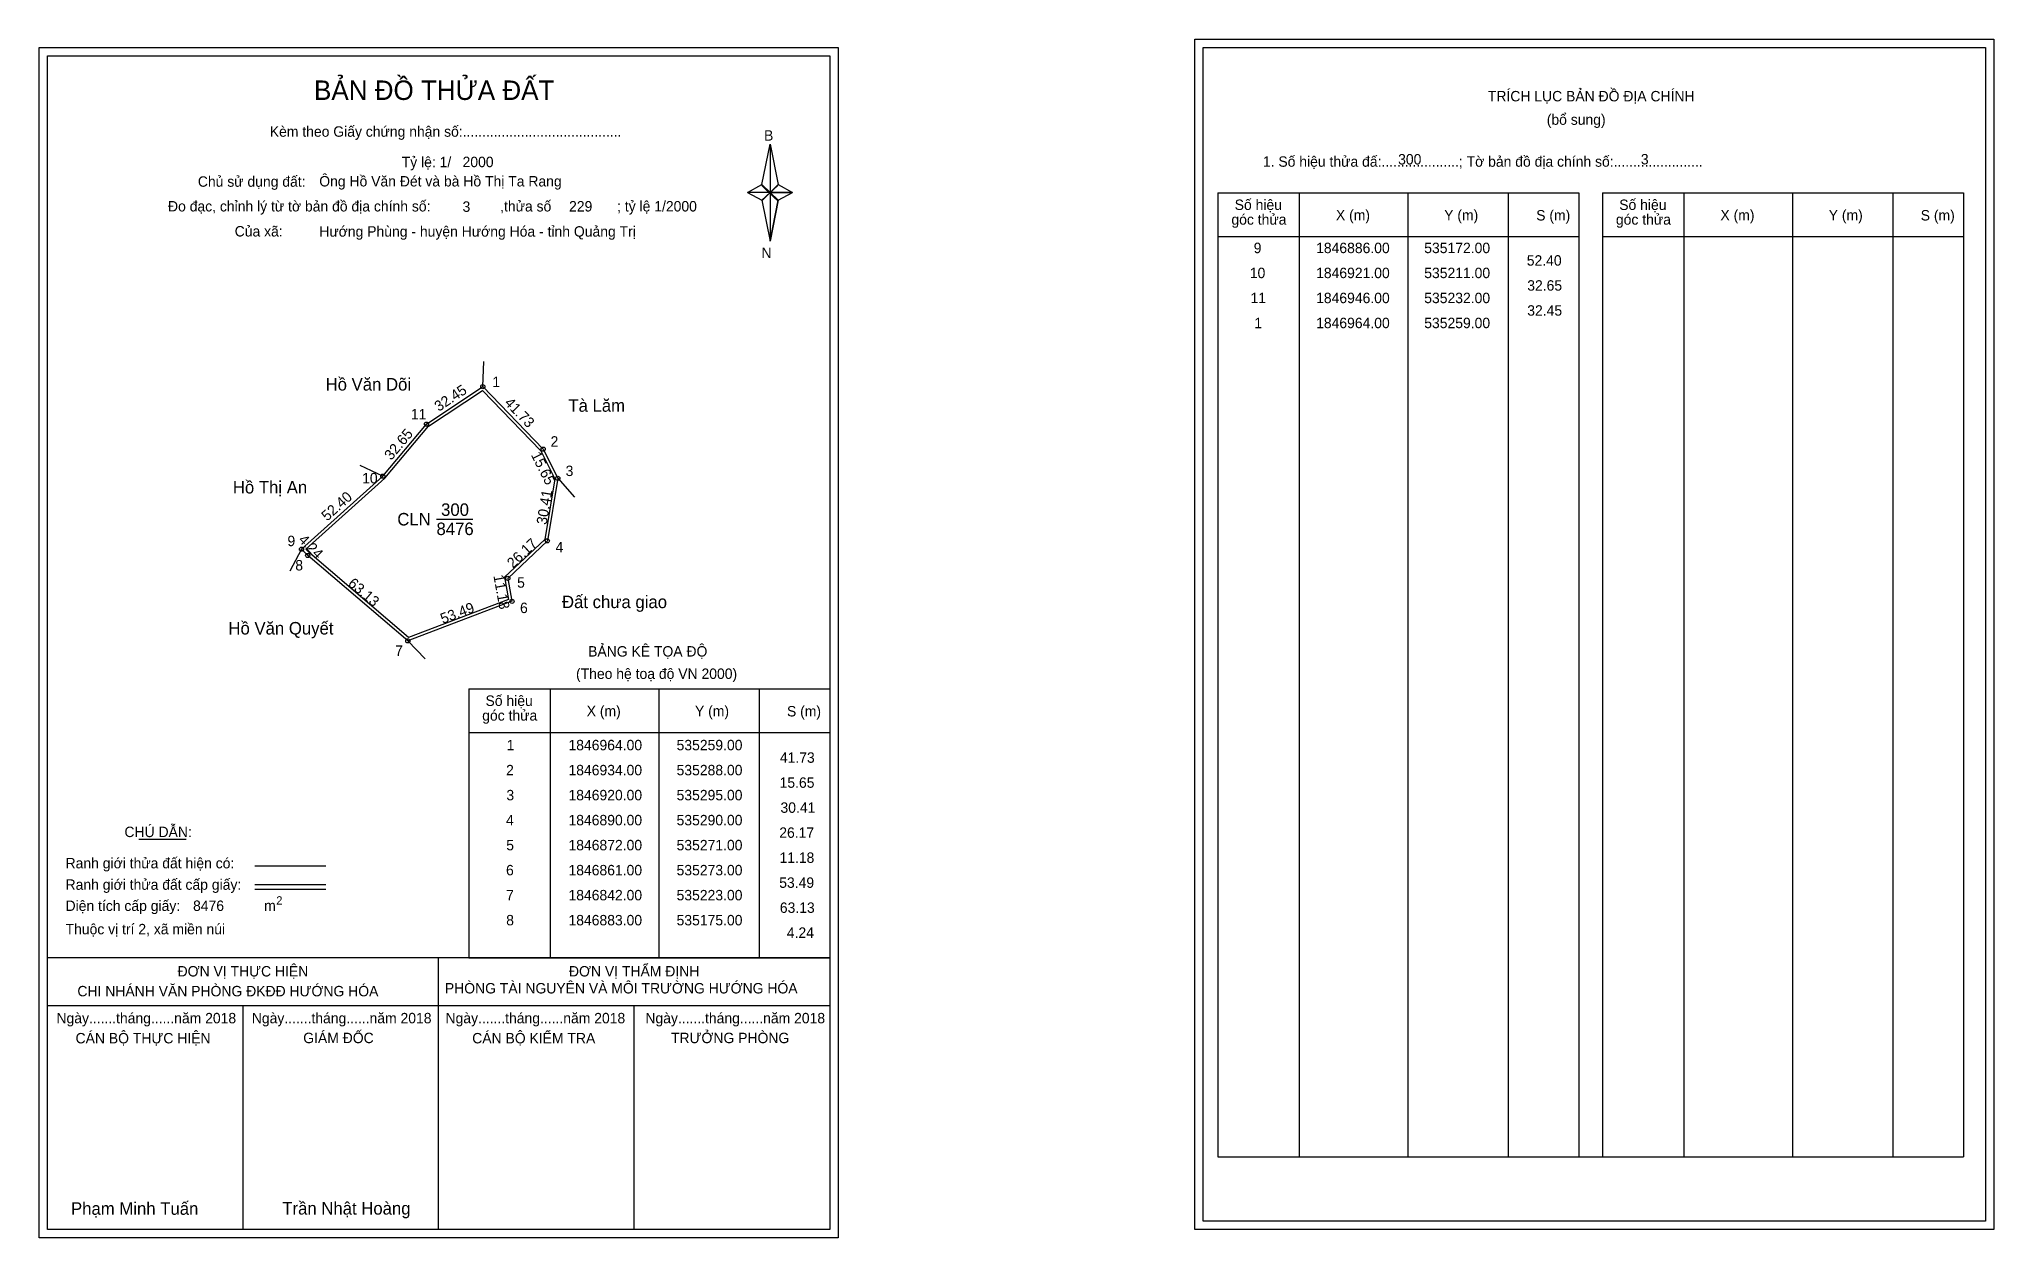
# Model space of a CAD drawing. Extents: x 535046 to 535984, y 1846556 to 1847131.
import ezdxf

# ---------------------------------------------------------------- set-up
doc = ezdxf.new("R2010")
doc.units = 0
for name, color, linetype in [('Level 1', 7, 'Continuous'), ('Level 10', 7, 'Continuous'), ('Level 11', 7, 'Continuous'), ('Level 13', 7, 'Continuous'), ('Level 27', 7, 'Continuous'), ('Level 3', 7, 'Continuous'), ('Level 49', 7, 'Continuous'), ('Level 53', 7, 'Continuous'), ('Level 55', 7, 'Continuous'), ('Level 6', 7, 'Continuous'), ('Level 60', 7, 'Continuous'), ('Level 63', 7, 'Continuous'), ('Level 9', 7, 'Continuous')]:
    doc.layers.add(name, color=color, linetype=linetype)

msp = doc.modelspace()

# ---------------------------------------------------------------- linework, layer by layer
at = {"layer": 'Level 1'}
for p, q in [((535604.74, 1847126.73), (535604.74, 1847126.73)), ((535050.09, 1847122.73), (535050.09, 1847122.73)), ((535392.94, 1847060.96), (535396.87, 1847080.24)), ((535396.87, 1847080.24), (535396.87, 1847057.19)), ((535396.87, 1847080.24), (535400.81, 1847060.96)), ((535386.05, 1847057.19), (535392.94, 1847060.96)), ((535392.94, 1847060.96), (535396.87, 1847057.19)), ((535396.58, 1847056.76), (535392.94, 1847060.52)), ((535400.51, 1847060.52), (535396.58, 1847056.76)), ((535396.58, 1847056.76), (535400.51, 1847060.52)), ((535400.81, 1847060.96), (535396.87, 1847057.19)), ((535396.87, 1847057.19), (535392.94, 1847053.51)), ((535396.58, 1847056.76), (535392.94, 1847053.07)), ((535392.94, 1847053.07), (535396.58, 1847056.76)), ((535392.94, 1847053.51), (535396.87, 1847033.79)), ((535400.51, 1847053.07), (535396.58, 1847056.76)), ((535396.87, 1847057.19), (535396.87, 1847033.79)), ((535396.87, 1847057.19), (535407.69, 1847057.19)), ((535396.87, 1847057.19), (535400.81, 1847053.51)), ((535400.81, 1847053.51), (535396.87, 1847033.79)), ((535400.81, 1847053.51), (535407.69, 1847057.19)), ((535611.8, 1847057.02), (535785.01, 1847057.02)), ((535650.98, 1846594.49), (535650.98, 1847057.02)), ((535703.13, 1846594.49), (535703.13, 1847057.02)), ((535751.07, 1847057.02), (535751.07, 1846594.49)), ((535785.01, 1847057.02), (535785.01, 1846594.49)), ((535796.32, 1847057.02), (535969.52, 1847057.02)), ((535835.5, 1846594.49), (535835.5, 1847057.02)), ((535887.64, 1846594.49), (535887.64, 1847057.02)), ((535935.59, 1847057.02), (535935.59, 1846594.49)), ((535969.52, 1847057.02), (535969.52, 1846594.49)), ((535611.8, 1847035.96), (535785.01, 1847035.96)), ((535796.32, 1847035.96), (535969.52, 1847035.96)), ((535252.28, 1846819.07), (535425.48, 1846819.07)), ((535291.46, 1846690.02), (535291.46, 1846819.07)), ((535343.6, 1846690.02), (535343.6, 1846819.07)), ((535391.55, 1846819.07), (535391.55, 1846690.02)), ((535252.28, 1846798.02), (535425.48, 1846798.02)), ((535093.93, 1846746.86), (535116.73, 1846746.86)), ((535149.66, 1846734.05), (535183.68, 1846734.05)), ((535149.66, 1846725.15), (535183.68, 1846725.15)), ((535149.66, 1846722.96), (535183.68, 1846722.96)), ((535263.75, 1846690.02), (535050.09, 1846690.02)), ((535425.48, 1846690.02), (535215.8, 1846690.02)), ((535237.79, 1846559.58), (535237.79, 1846690.02)), ((535252.28, 1846690.02), (535425.48, 1846690.02)), ((535425.49, 1846666.92), (535050.09, 1846666.92)), ((535143.94, 1846559.58), (535143.94, 1846666.92)), ((535331.64, 1846559.58), (535331.64, 1846666.92)), ((535611.8, 1846594.49), (535969.52, 1846594.49)), ((535980.14, 1846563.58), (535980.14, 1846563.58)), ((535425.48, 1846559.58), (535425.48, 1846559.58))]:
    msp.add_line(p, q, dxfattribs=at)
for points in [[(535392.94, 1847060.96), (535396.87, 1847080.24), (535396.87, 1847057.19)], [(535396.87, 1847057.19), (535400.81, 1847060.96), (535407.69, 1847057.19)], [(535386.05, 1847057.19), (535392.94, 1847053.51), (535396.87, 1847057.19)], [(535396.87, 1847057.19), (535396.87, 1847033.79), (535400.81, 1847053.51)]]:
    msp.add_lwpolyline(points, close=True, dxfattribs=at)
at = {"layer": 'Level 10'}
for points in [[(535172, 1846886), (535211, 1846921), (535232, 1846946), (535259, 1846964), (535288, 1846934), (535295, 1846920), (535290, 1846890), (535271, 1846872), (535273, 1846861), (535223, 1846842), (535175, 1846883)], [(535174.03, 1846885.95), (535212.01, 1846920.02), (535232.94, 1846944.95), (535258.8, 1846962.19), (535286.84, 1846933.18), (535293.54, 1846919.78), (535288.7, 1846890.69), (535269.49, 1846872.5), (535271.41, 1846861.9), (535223.28, 1846843.6), (535175.95, 1846884.03)]]:
    msp.add_lwpolyline(points, close=True, dxfattribs=at)
at = {"layer": 'Level 11'}
for centre in [(535259, 1846964), (535232, 1846946), (535288, 1846934), (535211, 1846921), (535295, 1846920), (535290, 1846890), (535172, 1846886), (535172, 1846886), (535175, 1846883), (535271, 1846872), (535273, 1846861), (535223, 1846842)]:
    msp.add_circle(centre, 1, dxfattribs=at)
at = {"layer": 'Level 27'}
for p, q in [((535259, 1846964), (535259.52, 1846975.99)), ((535211, 1846921), (535200.17, 1846926.16)), ((535295, 1846920), (535302.97, 1846911.03)), ((535172, 1846886), (535166.35, 1846875.41)), ((535223, 1846842), (535231.36, 1846833.39))]:
    msp.add_line(p, q, dxfattribs=at)
at = {"layer": 'Level 3'}
for p, q in [((535611.8, 1847057.02), (535611.8, 1846594.49)), ((535796.32, 1847057.02), (535796.32, 1846594.49)), ((535252.28, 1846819.07), (535252.28, 1846690.02))]:
    msp.add_line(p, q, dxfattribs=at)
at = {"layer": 'Level 63'}
for points in [[(535046.09, 1847126.73), (535429.49, 1847126.73), (535429.49, 1846555.58), (535046.09, 1846555.58)], [(535600.74, 1847130.73), (535984.14, 1847130.73), (535984.14, 1846559.58), (535600.74, 1846559.58)], [(535604.74, 1847126.73), (535980.14, 1847126.73), (535980.14, 1846563.58), (535604.74, 1846563.58)], [(535050.09, 1847122.73), (535425.49, 1847122.73), (535425.49, 1846559.58), (535050.09, 1846559.58)]]:
    msp.add_lwpolyline(points, close=True, dxfattribs=at)
at = {"layer": 'Level 9'}
msp.add_line((535236.78, 1846900.38), (535254.18, 1846900.38), dxfattribs=at)

# ---------------------------------------------------------------- texts
at = {"layer": 'Level 1'}
for s, height, p in [('BẢN ĐỒ THỬA ĐẤT', 9.3313, (535178.02, 1847101.54)), ('TRÍCH LỤC BẢN ĐỒ ĐỊA CHÍNH', 5, (535741.32, 1847100.85)), ('Kèm theo Giấy chứng nhận số:.........................................', 5, (535156.79, 1847083.88)), ('(bổ sung)', 5, (535769.57, 1847089.61)), ('B', 5, (535393.96, 1847082)), ('1. Số hiệu thửa đấ:....................; Tờ bản đồ địa chính số:.......................', 5, (535633.35, 1847069.49)), ('Chủ sử dụng đất:', 5, (535122.27, 1847059.89)), ('Đo đạc, chỉnh lý từ tờ bản đồ địa chính số:                  ,thửa số                 ; tỷ lệ 1/2000', 5, (535107.95, 1847048.03)), ('Số hiệu', 5, (535619.83, 1847048.75)), ('Số hiệu', 5, (535804.35, 1847048.75)), ('Của xã:', 5, (535139.95, 1847036.03)), ('góc thửa', 5, (535618.25, 1847041.69)), ('X (m)', 5, (535668.4, 1847043.8)), ('Y (m)', 5, (535720.35, 1847043.8)), ('S (m)', 5, (535764.51, 1847043.7)), ('góc thửa', 5, (535802.76, 1847041.69)), ('X (m)', 5, (535852.91, 1847043.8)), ('Y (m)', 5, (535904.87, 1847043.8)), ('S (m)', 5, (535949.02, 1847043.7)), ('N', 5, (535392.76, 1847025.66)), ('BẢNG KÊ TỌA ĐỘ', 5, (535309.55, 1846834.48)), ('(Theo hệ toạ độ VN 2000)', 5, (535303.74, 1846823.76)), ('Số hiệu', 5, (535260.31, 1846810.81)), ('góc thửa', 5, (535258.73, 1846803.75)), ('X (m)', 5, (535308.87, 1846805.86)), ('Y (m)', 5, (535360.83, 1846805.86)), ('S (m)', 5, (535404.98, 1846805.76)), ('CHÚ DẪN:', 5, (535087.05, 1846747.87)), ('Ranh giới thửa đất hiện có:', 5, (535058.79, 1846732.87)), ('Ranh giới thửa đất cấp giấy:', 5, (535058.79, 1846722.59)), ('Diện tích cấp giấy:', 5, (535058.79, 1846712.43)), ('m', 5, (535154.1, 1846712.47)), ('2', 4, (535159.89, 1846715.49)), ('Thuộc vị trí 2, xã miền núi', 5, (535058.79, 1846701.23)), ('ĐƠN VỊ THỰC HIỆN', 5, (535112.56, 1846680.99)), ('ĐƠN VỊ THẨM ĐỊNH', 5, (535300.36, 1846680.99)), ('CHI NHÁNH VĂN PHÒNG ĐKĐĐ HƯỚNG HÓA', 5, (535064.47, 1846671.47)), ('PHÒNG TÀI NGUYÊN VÀ MÔI TRƯỜNG HƯỚNG HÓA', 5, (535240.81, 1846672.85)), ('Ngày.......tháng......năm 2018', 5, (535054.42, 1846658.52)), ('Ngày.......tháng......năm 2018', 5, (535148.17, 1846658.52)), ('Ngày.......tháng......năm 2018', 5, (535241.12, 1846658.52)), ('Ngày.......tháng......năm 2018', 5, (535337.03, 1846658.52)), ('CÁN BỘ THỰC HIỆN', 5, (535063.59, 1846648.89)), ('GIÁM ĐỐC', 5, (535172.85, 1846649.01)), ('CÁN BỘ KIỂM TRA', 5, (535253.93, 1846648.89)), ('TRƯỞNG PHÒNG', 5, (535349.31, 1846649.01)), ('Phạm Minh Tuấn', 6, (535061.41, 1846566.66)), ('Trần Nhật Hoàng', 6, (535162.79, 1846566.76))]:
    msp.add_text(s, height=height, dxfattribs=at).set_placement(p)
at = {"layer": 'Level 11'}
msp.add_text('Tỷ lệ: 1/', height=5, dxfattribs=at).set_placement((535220.1, 1847069.25))
at = {"layer": 'Level 13'}
for s, p in [('CLN', (535217.99, 1846897.38)), ('300', (535238.99, 1846901.98)), ('8476', (535236.78, 1846892.78))]:
    msp.add_text(s, height=6, dxfattribs=at).set_placement(p)
at = {"layer": 'Level 49'}
for s, rotation, p in [('32.45', 33.69007, (535237.9, 1846951.86)), ('41.73', 314.02898, (535269.09, 1846955.87)), ('32.65', 49.96974, (535215.09, 1846928.35)), ('15.65', 296.56505, (535281.99, 1846931.26)), ('52.40', 41.90594, (535184.34, 1846899.23)), ('30.41', 80.53768, (535289.63, 1846897.51)), ('4.24', 315, (535170.15, 1846890.11)), ('26.17', 43.45184, (535273.49, 1846876.56)), ('63.13', 319.49715, (535193.95, 1846868.91)), ('11.18', 280.30485, (535264.06, 1846873.29)), ('53.49', 20.80679, (535239.81, 1846850.1))]:
    msp.add_text(s, height=5, rotation=rotation, dxfattribs=at).set_placement(p)
at = {"layer": 'Level 53'}
for s, p in [('9', (535628.95, 1847028.04)), ('1846886.00', (535658.89, 1847028.04)), ('535172.00', (535710.78, 1847028.04)), ('52.40', (535759.98, 1847022.04)), ('10', (535627.08, 1847016.04)), ('1846921.00', (535658.89, 1847016.04)), ('535211.00', (535710.78, 1847016.04)), ('32.65', (535760.21, 1847010.04)), ('11', (535627.4, 1847004.04)), ('1846946.00', (535658.89, 1847004.04)), ('535232.00', (535710.78, 1847004.04)), ('32.45', (535760.21, 1846998.04)), ('1', (535629.25, 1846992.04)), ('1846964.00', (535658.89, 1846992.04)), ('535259.00', (535710.78, 1846992.04)), ('1', (535270.48, 1846789.52)), ('1846964.00', (535300.12, 1846789.52)), ('535259.00', (535352, 1846789.52)), ('41.73', (535401.56, 1846783.52)), ('2', (535270.18, 1846777.52)), ('1846934.00', (535300.12, 1846777.52)), ('535288.00', (535352, 1846777.52)), ('3', (535270.33, 1846765.52)), ('1846920.00', (535300.12, 1846765.52)), ('535295.00', (535352, 1846765.52)), ('15.65', (535401.44, 1846771.52)), ('30.41', (535401.86, 1846759.52)), ('4', (535270.15, 1846753.52)), ('1846890.00', (535300.12, 1846753.52)), ('535290.00', (535352, 1846753.52)), ('26.17', (535401.28, 1846747.52)), ('5', (535270.27, 1846741.52)), ('1846872.00', (535300.12, 1846741.52)), ('535271.00', (535352, 1846741.52)), ('11.18', (535401.37, 1846735.52)), ('6', (535270.16, 1846729.52)), ('1846861.00', (535300.12, 1846729.52)), ('535273.00', (535352, 1846729.52)), ('7', (535270.19, 1846717.52)), ('1846842.00', (535300.12, 1846717.52)), ('535223.00', (535352, 1846717.52)), ('53.49', (535401.26, 1846723.52)), ('63.13', (535401.56, 1846711.52)), ('8', (535270.23, 1846705.52)), ('1846883.00', (535300.12, 1846705.52)), ('535175.00', (535352, 1846705.52)), ('4.24', (535404.9, 1846699.52))]:
    msp.add_text(s, height=5, dxfattribs=at).set_placement(p)
at = {"layer": 'Level 55'}
for s, height, p in [('298', 0.22, (535258.77, 1846963.78)), ('1', 0.8, (535258.78, 1846964)), ('0', 0.22, (535258.92, 1846963.78)), ('11', 0.8, (535231.48, 1846946)), ('298', 0.22, (535231.77, 1846945.78)), ('2', 0.8, (535287.73, 1846934)), ('0', 0.22, (535287.92, 1846933.78)), ('10', 0.8, (535210.43, 1846921)), ('299', 0.22, (535210.76, 1846920.78)), ('298', 0.22, (535210.77, 1846920.78)), ('3', 0.8, (535294.75, 1846920)), ('0', 0.22, (535294.92, 1846919.78)), ('0', 0.22, (535294.92, 1846919.78)), ('0', 0.22, (535294.92, 1846919.78)), ('4', 0.8, (535289.72, 1846890)), ('9', 0.8, (535171.73, 1846886)), ('299', 0.22, (535171.76, 1846885.78)), ('301', 0.22, (535171.78, 1846885.78)), ('301', 0.22, (535171.78, 1846885.78)), ('8', 0.8, (535174.74, 1846883)), ('301', 0.22, (535174.78, 1846882.78)), ('301', 0.22, (535174.78, 1846882.78)), ('0', 0.22, (535289.92, 1846889.78)), ('0', 0.22, (535289.92, 1846889.78)), ('5', 0.8, (535270.74, 1846872)), ('0', 0.22, (535270.92, 1846871.78)), ('0', 0.22, (535270.92, 1846871.78)), ('6', 0.8, (535272.73, 1846861)), ('0', 0.22, (535272.92, 1846860.78)), ('0', 0.22, (535272.92, 1846860.78)), ('7', 0.8, (535222.73, 1846842)), ('301', 0.22, (535222.78, 1846841.78)), ('301', 0.22, (535222.78, 1846841.78)), ('0', 0.22, (535222.92, 1846841.78)), ('0', 0.22, (535222.92, 1846841.78))]:
    msp.add_text(s, height=height, dxfattribs=at).set_placement(p)
at = {"layer": 'Level 6'}
for s, p in [('2000', (535249.3, 1847069.29)), ('300', (535698.25, 1847070.57)), ('3', (535814.74, 1847070.61)), ('Ông Hồ Văn Đét và bà Hồ Thị Ta Rang', (535180.54, 1847060.03)), ('3', (535249.29, 1847047.85)), ('229', (535300.4, 1847048.01)), ('Hướng Phùng - huyện Hướng Hóa - tỉnh Quảng Trị', (535180.56, 1847035.95)), ('8476', (535119.97, 1846712.44))]:
    msp.add_text(s, height=5, dxfattribs=at).set_placement(p)
at = {"layer": 'Level 60'}
for s, p in [('Hồ Văn Dõi', (535183.57, 1846962.11)), ('Tà Lăm', (535300.07, 1846951.94)), ('Hồ Thị An', (535139.06, 1846912.72)), ('Đất chưa giao', (535297, 1846857.73)), ('Hồ Văn Quyết', (535136.95, 1846845.07))]:
    msp.add_text(s, height=6, dxfattribs=at).set_placement(p)
at = {"layer": 'Level 9'}
for s, p in [('1', (535263.59, 1846963.77)), ('11', (535224.49, 1846948.27)), ('2', (535291.53, 1846935.2)), ('10', (535201.1, 1846917.58)), ('3', (535298.76, 1846921.09)), ('9', (535165.27, 1846887.45)), ('4', (535293.93, 1846884.49)), ('8', (535169.02, 1846875.8)), ('5', (535275.48, 1846867.51)), ('6', (535276.87, 1846855.35)), ('7', (535216.94, 1846834.83))]:
    msp.add_text(s, height=5, dxfattribs=at).set_placement(p)

doc.saveas('drawing.dxf')
